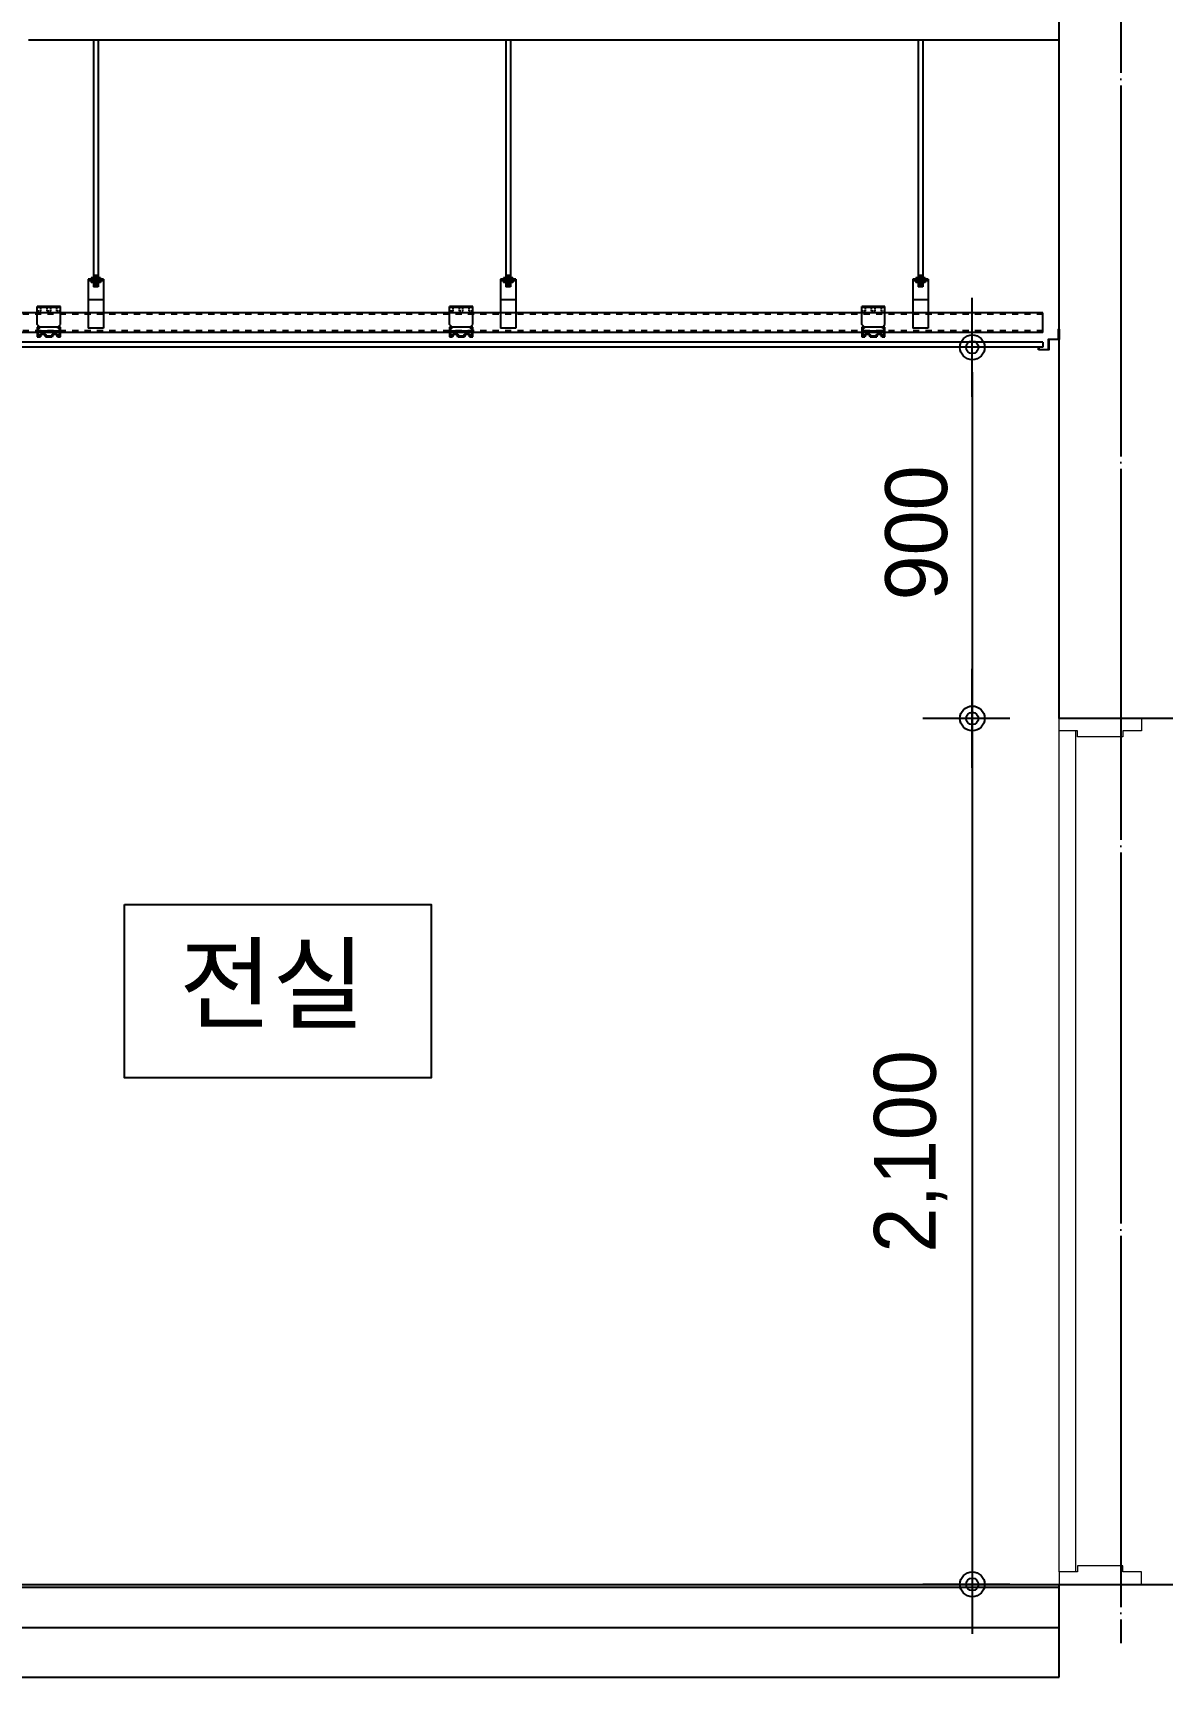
# Model space of a CAD drawing. Header units: millimetres. Extents: x 11948722 to 13111668, y -10771712 to -10232988.
# Drawn here: x 12143993 to 12146733, y -10576388 to -10572400 of the extents above; entities that cross this region are included whole.
import ezdxf
from ezdxf.enums import TextEntityAlignment as Align

# ---------------------------------------------------------------- set-up
doc = ezdxf.new("R2010")
doc.units = ezdxf.units.MM
doc.header["$LTSCALE"] = 150
doc.header["$MEASUREMENT"] = 0
doc.linetypes.add('CEN', pattern=[6.2, 6, -0.1, 0, -0.1])
doc.linetypes.add('HIDDEN', pattern=[2, 1, -1])
doc.layers.get('0').update_dxf_attribs({"linetype": 'CONTINUOUS'})
doc.layers.get('Defpoints').update_dxf_attribs({"color": 117, "linetype": 'CONTINUOUS'})
for name, color, linetype in [('4', 4, 'CONTINUOUS'), ('8', 8, 'CONTINUOUS'), ('A-중심선', 10, 'CEN'), ('CON-C', 2, 'CONTINUOUS'), ('ELE-06', 6, 'CONTINUOUS'), ('ELE-3', 7, 'CONTINUOUS'), ('ELE08', 8, 'CONTINUOUS'), ('FIN', 5, 'CONTINUOUS'), ('Xref-계단단면도$0$3 dim0', 7, 'CONTINUOUS'), ('Xref-계단단면도$0$TEX', 3, 'CONTINUOUS'), ('Xref-계단단면도$0$TEX-SYM', 3, 'CONTINUOUS')]:
    doc.layers.add(name, color=color, linetype=linetype)
doc.layers.add('Xref-계단단면도$0$A-DOR', color=4, linetype='CONTINUOUS', lineweight=0)
doc.styles.add('Xref-계단단면도$0$나눔고딕 Se', font='')
doc.styles.add('Xref-계단단면도$0$돋움', font='')
doc.styles.get('Xref-계단단면도$0$나눔고딕 Se').set_extended_font_data('Dotum')
doc.styles.get('Xref-계단단면도$0$돋움').set_extended_font_data('Dotum')
doc.dimstyles.new('Xref-계단단면도$0$A1-100', dxfattribs={"dimtxt": 3, "dimasz": 1, "dimexe": 2, "dimexo": 2, "dimgap": 1, "dimtad": 1, "dimdec": 0, "dimzin": 12, "dimdsep": 46, "dimlunit": 6, "dimtxsty": 'Xref-계단단면도$0$나눔고딕 Se', "dimblk1": 'Xref-계단단면도$0$DIMDOT', "dimblk2": 'Xref-계단단면도$0$DIMDOT', "dimsah": 1, "dimcen": -1, "dimdle": 2, "dimclrd": 256, "dimclre": 256, "dimclrt": 3, "dimadec": 0, "dimazin": 0, "dimtfac": 1, "dimtdec": 0, "dimtix": 1, "dimtmove": 2, "dimatfit": 3, "dimldrblk": 'Xref-계단단면도$0$DIMDOT', "dimfxl": 1, "dimtvp": 1, "dimtolj": 1, "dimtzin": 12, "dimlwd": -1, "dimlwe": -1, "dimarcsym": 0})

# ---------------------------------------------------------------- blocks, each defined once
blk = doc.blocks.new('Xref-계단단면도$0$DIMDOT')
at = {"color": 0}
blk.add_line((-2, 0), (2, 0), dxfattribs=at)
for radius in [0.5, 0.25]:
    blk.add_circle((0, 0), radius, dxfattribs=at)
blk = doc.blocks.new('*D125')
at = {"layer": 'Defpoints', "color": 0, "transparency": 16777216}
for p in [(12146483.2, -10574062.8), (12146272.1, -10576162.8), (12146483.2, -10576162.8)]:
    blk.add_point(p, dxfattribs=at)
at = {"layer": 'Xref-계단단면도$0$3 dim0', "transparency": 16777216}
for p, q in [((12146363.2, -10574062.8), (12146152.1, -10574062.8)), ((12146272.1, -10574122.8), (12146272.1, -10576102.8)), ((12146363.2, -10576162.8), (12146152.1, -10576162.8))]:
    blk.add_line(p, q, dxfattribs=at)
at = {"layer": 'Xref-계단단면도$0$3 dim0', "transparency": 16777216, "xscale": 60, "yscale": 60, "zscale": 60}
for p, rotation in [((12146272.1, -10574062.8), 90), ((12146272.1, -10576162.8), 270)]:
    blk.add_blockref('Xref-계단단면도$0$DIMDOT', p, dxfattribs=dict(at, rotation=rotation))
at = {"layer": 'Xref-계단단면도$0$3 dim0', "color": 3, "transparency": 16777216, "insert": (12146122.5, -10575112.8), "char_height": 150, "attachment_point": 5, "rotation": 90, "style": 'Xref-계단단면도$0$나눔고딕 Se'}
blk.add_mtext('\\A1;2,100', dxfattribs=at)
blk = doc.blocks.new('*D126')
at = {"layer": 'Defpoints', "color": 0, "transparency": 16777216}
for p in [(12146483.2, -10573162.8), (12146272.1, -10574062.8), (12146483.2, -10574062.8)]:
    blk.add_point(p, dxfattribs=at)
at = {"layer": 'Xref-계단단면도$0$3 dim0', "transparency": 16777216}
for p, q in [((12146363.2, -10573162.8), (12146152.1, -10573162.8)), ((12146272.1, -10573222.8), (12146272.1, -10574002.8)), ((12146363.2, -10574062.8), (12146152.1, -10574062.8))]:
    blk.add_line(p, q, dxfattribs=at)
at = {"layer": 'Xref-계단단면도$0$3 dim0', "transparency": 16777216, "xscale": 60, "yscale": 60, "zscale": 60}
for p, rotation in [((12146272.1, -10573162.8), 90), ((12146272.1, -10574062.8), 270)]:
    blk.add_blockref('Xref-계단단면도$0$DIMDOT', p, dxfattribs=dict(at, rotation=rotation))
at = {"layer": 'Xref-계단단면도$0$3 dim0', "color": 3, "transparency": 16777216, "insert": (12146137, -10573612.8), "char_height": 150, "attachment_point": 5, "rotation": 90, "style": 'Xref-계단단면도$0$나눔고딕 Se'}
blk.add_mtext('\\A1;900', dxfattribs=at)

msp = doc.modelspace()

# ---------------------------------------------------------------- linework, layer by layer
at = {"layer": '4', "ltscale": 0.1}
msp.add_lwpolyline([(12146432.6, -10573168.8), (12146432.6, -10573162.8), (12146433.6, -10573162.8), (12146433.6, -10573167.8), (12146456.6, -10573167.8), (12146456.6, -10573142.8), (12146481.6, -10573142.8), (12146481.6, -10573118.8), (12146482.6, -10573118.8), (12146482.6, -10573143.8), (12146457.6, -10573143.8), (12146457.6, -10573168.8), (12146432.6, -10573168.8)], dxfattribs=at)
at = {"layer": '8'}
for p, q in [((12144140.6, -10572417.8), (12144140.6, -10572994)), ((12144151.9, -10572417.8), (12144151.9, -10572994)), ((12145140.6, -10572417.8), (12145140.6, -10572994)), ((12145151.9, -10572417.8), (12145151.9, -10572994)), ((12146140.6, -10572417.8), (12146140.6, -10572994)), ((12146151.9, -10572417.8), (12146151.9, -10572994)), ((12144127.5, -10572997.8), (12144127.5, -10573116.5)), ((12144165, -10572997.8), (12144127.5, -10572997.8)), ((12144165, -10573001.5), (12144127.5, -10573001.5)), ((12144157.5, -10572994), (12144135, -10572994)), ((12144135, -10572994), (12144135, -10572997.8)), ((12144135, -10573001.5), (12144135, -10573005.3)), ((12144157.5, -10573005.3), (12144135, -10573005.3)), ((12144138.8, -10572994), (12144138.8, -10572997.8)), ((12144138.8, -10573001.5), (12144138.8, -10573005.3)), ((12144151.9, -10572989), (12144140.6, -10572989)), ((12144151.9, -10572991.5), (12144140.6, -10572991.5)), ((12144140.6, -10573005.3), (12144140.6, -10573016.5)), ((12144151.9, -10573006.5), (12144140.6, -10573006.5)), ((12144151.9, -10573009), (12144140.6, -10573009)), ((12144151.9, -10573011.5), (12144140.6, -10573011.5)), ((12144151.9, -10573014), (12144140.6, -10573014)), ((12144151.9, -10573014), (12144140.6, -10573014)), ((12144151.9, -10573005.3), (12144151.9, -10573016.5)), ((12144153.8, -10572994), (12144153.8, -10572997.8)), ((12144153.8, -10573001.5), (12144153.8, -10573005.3)), ((12144157.5, -10572994), (12144157.5, -10572997.8)), ((12144157.5, -10573001.5), (12144157.5, -10573005.3)), ((12144165, -10572997.8), (12144165, -10573116.5)), ((12145127.5, -10572997.8), (12145127.5, -10573116.5)), ((12145165, -10572997.8), (12145127.5, -10572997.8)), ((12145165, -10573001.5), (12145127.5, -10573001.5)), ((12145157.5, -10572994), (12145135, -10572994)), ((12145135, -10572994), (12145135, -10572997.8)), ((12145135, -10573001.5), (12145135, -10573005.3)), ((12145157.5, -10573005.3), (12145135, -10573005.3)), ((12145138.8, -10572994), (12145138.8, -10572997.8)), ((12145138.8, -10573001.5), (12145138.8, -10573005.3)), ((12145151.9, -10572989), (12145140.6, -10572989)), ((12145151.9, -10572991.5), (12145140.6, -10572991.5)), ((12145140.6, -10573005.3), (12145140.6, -10573016.5)), ((12145151.9, -10573006.5), (12145140.6, -10573006.5)), ((12145151.9, -10573009), (12145140.6, -10573009)), ((12145151.9, -10573011.5), (12145140.6, -10573011.5)), ((12145151.9, -10573014), (12145140.6, -10573014)), ((12145151.9, -10573014), (12145140.6, -10573014)), ((12145151.9, -10573005.3), (12145151.9, -10573016.5)), ((12145153.8, -10572994), (12145153.8, -10572997.8)), ((12145153.8, -10573001.5), (12145153.8, -10573005.3)), ((12145157.5, -10572994), (12145157.5, -10572997.8)), ((12145157.5, -10573001.5), (12145157.5, -10573005.3)), ((12145165, -10572997.8), (12145165, -10573116.5)), ((12146127.5, -10572997.8), (12146127.5, -10573116.5)), ((12146165, -10572997.8), (12146127.5, -10572997.8)), ((12146165, -10573001.5), (12146127.5, -10573001.5)), ((12146157.5, -10572994), (12146135, -10572994)), ((12146135, -10572994), (12146135, -10572997.8)), ((12146135, -10573001.5), (12146135, -10573005.3)), ((12146157.5, -10573005.3), (12146135, -10573005.3)), ((12146138.8, -10572994), (12146138.8, -10572997.8)), ((12146138.8, -10573001.5), (12146138.8, -10573005.3)), ((12146151.9, -10572989), (12146140.6, -10572989)), ((12146151.9, -10572991.5), (12146140.6, -10572991.5)), ((12146140.6, -10573005.3), (12146140.6, -10573016.5)), ((12146151.9, -10573006.5), (12146140.6, -10573006.5)), ((12146151.9, -10573009), (12146140.6, -10573009)), ((12146151.9, -10573011.5), (12146140.6, -10573011.5)), ((12146151.9, -10573014), (12146140.6, -10573014)), ((12146151.9, -10573014), (12146140.6, -10573014)), ((12146151.9, -10573005.3), (12146151.9, -10573016.5)), ((12146153.8, -10572994), (12146153.8, -10572997.8)), ((12146153.8, -10573001.5), (12146153.8, -10573005.3)), ((12146157.5, -10572994), (12146157.5, -10572997.8)), ((12146157.5, -10573001.5), (12146157.5, -10573005.3)), ((12146165, -10572997.8), (12146165, -10573116.5)), ((12144165, -10573047.8), (12144127.5, -10573047.8)), ((12144151.9, -10573016.5), (12144140.6, -10573016.5)), ((12145165, -10573047.8), (12145127.5, -10573047.8)), ((12145151.9, -10573016.5), (12145140.6, -10573016.5)), ((12146165, -10573047.8), (12146127.5, -10573047.8)), ((12146151.9, -10573016.5), (12146140.6, -10573016.5)), ((12144060.3, -10573064), (12144004, -10573064)), ((12144004, -10573107.8), (12144004, -10573064)), ((12144060.3, -10573066.5), (12144004, -10573066.5)), ((12144007.6, -10573075.3), (12144004, -10573075.3)), ((12144012.8, -10573075.3), (12144009, -10573075.3)), ((12144012.8, -10573069.4), (12144012.8, -10573064)), ((12144012.8, -10573075.3), (12144012.8, -10573071.1)), ((12144027.8, -10573069.4), (12144027.8, -10573064)), ((12144027.8, -10573075.3), (12144027.8, -10573071.1)), ((12144031.8, -10573075.3), (12144027.8, -10573075.3)), ((12144036.5, -10573075.3), (12144033.5, -10573075.3)), ((12144036.5, -10573069.4), (12144036.5, -10573064)), ((12144036.5, -10573075.3), (12144036.5, -10573071.1)), ((12144051.5, -10573069.4), (12144051.5, -10573064)), ((12144051.5, -10573075.3), (12144051.5, -10573071.1)), ((12144054.5, -10573075.3), (12144051.5, -10573075.3)), ((12144060.3, -10573075.3), (12144056.6, -10573075.3)), ((12144060.3, -10573107.8), (12144060.3, -10573064)), ((12145060.3, -10573064), (12145004, -10573064)), ((12145004, -10573107.8), (12145004, -10573064)), ((12145060.3, -10573066.5), (12145004, -10573066.5)), ((12145007.6, -10573075.3), (12145004, -10573075.3)), ((12145012.8, -10573075.3), (12145009, -10573075.3)), ((12145012.8, -10573069.4), (12145012.8, -10573064)), ((12145012.8, -10573075.3), (12145012.8, -10573071.1)), ((12145027.8, -10573069.4), (12145027.8, -10573064)), ((12145027.8, -10573075.3), (12145027.8, -10573071.1)), ((12145031.8, -10573075.3), (12145027.8, -10573075.3)), ((12145036.5, -10573075.3), (12145033.5, -10573075.3)), ((12145036.5, -10573069.4), (12145036.5, -10573064)), ((12145036.5, -10573075.3), (12145036.5, -10573071.1)), ((12145051.5, -10573069.4), (12145051.5, -10573064)), ((12145051.5, -10573075.3), (12145051.5, -10573071.1)), ((12145054.5, -10573075.3), (12145051.5, -10573075.3)), ((12145060.3, -10573075.3), (12145056.6, -10573075.3)), ((12145060.3, -10573107.8), (12145060.3, -10573064)), ((12146060.3, -10573064), (12146004, -10573064)), ((12146004, -10573107.8), (12146004, -10573064)), ((12146060.3, -10573066.5), (12146004, -10573066.5)), ((12146007.6, -10573075.3), (12146004, -10573075.3)), ((12146012.8, -10573075.3), (12146009, -10573075.3)), ((12146012.8, -10573069.4), (12146012.8, -10573064)), ((12146012.8, -10573075.3), (12146012.8, -10573071.1)), ((12146027.8, -10573069.4), (12146027.8, -10573064)), ((12146027.8, -10573075.3), (12146027.8, -10573071.1)), ((12146031.8, -10573075.3), (12146027.8, -10573075.3)), ((12146036.5, -10573075.3), (12146033.5, -10573075.3)), ((12146036.5, -10573069.4), (12146036.5, -10573064)), ((12146036.5, -10573075.3), (12146036.5, -10573071.1)), ((12146051.5, -10573069.4), (12146051.5, -10573064)), ((12146051.5, -10573075.3), (12146051.5, -10573071.1)), ((12146054.5, -10573075.3), (12146051.5, -10573075.3)), ((12146060.3, -10573075.3), (12146056.6, -10573075.3)), ((12146060.3, -10573107.8), (12146060.3, -10573064)), ((12144010.3, -10573114), (12144004, -10573107.8)), ((12144004, -10573114), (12144004, -10573137.8)), ((12144010.3, -10573114), (12144004, -10573114)), ((12144006.5, -10573116.5), (12144006.5, -10573135.3)), ((12144010.3, -10573116.5), (12144006.5, -10573116.5)), ((12144057.8, -10573124), (12144006.5, -10573124)), ((12144006.5, -10573135.3), (12144009.4, -10573135.3)), ((12144054, -10573114), (12144010.3, -10573114)), ((12144010.3, -10573116.5), (12144010.3, -10573114)), ((12144026.1, -10573135.3), (12144038.1, -10573135.3)), ((12144054, -10573114), (12144060.3, -10573107.8)), ((12144060.3, -10573114), (12144054, -10573114)), ((12144054, -10573116.5), (12144054, -10573114)), ((12144057.8, -10573116.5), (12144054, -10573116.5)), ((12144054.9, -10573135.3), (12144057.8, -10573135.3)), ((12144057.8, -10573135.3), (12144057.8, -10573116.5)), ((12144060.3, -10573137.8), (12144060.3, -10573114)), ((12144165, -10573116.5), (12144127.5, -10573116.5)), ((12145010.3, -10573114), (12145004, -10573107.8)), ((12145004, -10573114), (12145004, -10573137.8)), ((12145010.3, -10573114), (12145004, -10573114)), ((12145006.5, -10573116.5), (12145006.5, -10573135.3)), ((12145010.3, -10573116.5), (12145006.5, -10573116.5)), ((12145057.8, -10573124), (12145006.5, -10573124)), ((12145006.5, -10573135.3), (12145009.4, -10573135.3)), ((12145054, -10573114), (12145010.3, -10573114)), ((12145010.3, -10573116.5), (12145010.3, -10573114)), ((12145026.1, -10573135.3), (12145038.1, -10573135.3)), ((12145054, -10573114), (12145060.3, -10573107.8)), ((12145054, -10573116.5), (12145054, -10573114)), ((12145060.3, -10573114), (12145054, -10573114)), ((12145057.8, -10573116.5), (12145054, -10573116.5)), ((12145054.9, -10573135.3), (12145057.8, -10573135.3)), ((12145057.8, -10573135.3), (12145057.8, -10573116.5)), ((12145060.3, -10573137.8), (12145060.3, -10573114)), ((12145165, -10573116.5), (12145127.5, -10573116.5)), ((12146010.3, -10573114), (12146004, -10573107.8)), ((12146004, -10573114), (12146004, -10573137.8)), ((12146010.3, -10573114), (12146004, -10573114)), ((12146006.5, -10573116.5), (12146006.5, -10573135.3)), ((12146010.3, -10573116.5), (12146006.5, -10573116.5)), ((12146057.8, -10573124), (12146006.5, -10573124)), ((12146006.5, -10573135.3), (12146009.4, -10573135.3)), ((12146054, -10573114), (12146010.3, -10573114)), ((12146010.3, -10573116.5), (12146010.3, -10573114)), ((12146026.1, -10573135.3), (12146038.1, -10573135.3)), ((12146054, -10573114), (12146060.3, -10573107.8)), ((12146054, -10573116.5), (12146054, -10573114)), ((12146060.3, -10573114), (12146054, -10573114)), ((12146057.8, -10573116.5), (12146054, -10573116.5)), ((12146054.9, -10573135.3), (12146057.8, -10573135.3)), ((12146057.8, -10573135.3), (12146057.8, -10573116.5)), ((12146060.3, -10573137.8), (12146060.3, -10573114)), ((12146165, -10573116.5), (12146127.5, -10573116.5)), ((12144004, -10573137.8), (12144011.5, -10573137.8)), ((12144024, -10573137.8), (12144040.3, -10573137.8)), ((12144052.8, -10573137.8), (12144060.3, -10573137.8)), ((12145004, -10573137.8), (12145011.5, -10573137.8)), ((12145024, -10573137.8), (12145040.3, -10573137.8)), ((12145052.8, -10573137.8), (12145060.3, -10573137.8)), ((12146004, -10573137.8), (12146011.5, -10573137.8)), ((12146024, -10573137.8), (12146040.3, -10573137.8)), ((12146052.8, -10573137.8), (12146060.3, -10573137.8))]:
    msp.add_line(p, q, dxfattribs=at)
at = {"layer": '8', "linetype": 'HIDDEN', "ltscale": 0.1}
for p, q in [((12146443.6, -10573082.8), (12142921.6, -10573082.8)), ((12146443.6, -10573122.8), (12142921.6, -10573122.8))]:
    msp.add_line(p, q, dxfattribs=at)
at = {"layer": '8'}
for centre, radius, start, end in [((12144017.8, -10573137.8), 8.75, 16.6015, 163.3985), ((12144017.8, -10573137.8), 6.25, 0, 180), ((12144046.5, -10573137.8), 8.75, 16.6015, 163.3985), ((12144046.5, -10573137.8), 6.25, 0, 180), ((12145017.8, -10573137.8), 8.75, 16.6015, 163.3985), ((12145017.8, -10573137.8), 6.25, 0, 180), ((12145046.5, -10573137.8), 8.75, 16.6015, 163.3985), ((12145046.5, -10573137.8), 6.25, 0, 180), ((12146017.8, -10573137.8), 8.75, 16.6015, 163.3985), ((12146017.8, -10573137.8), 6.25, 0, 180), ((12146046.5, -10573137.8), 8.75, 16.6015, 163.3985), ((12146046.5, -10573137.8), 6.25, 0, 180)]:
    msp.add_arc(centre, radius, start, end, dxfattribs=at)
at = {"layer": 'A-중심선'}
msp.add_line((12146632.6, -10528812.8), (12146632.6, -10576305.8), dxfattribs=at)
at = {"layer": 'A-중심선', "linetype": 'ByBlock', "ltscale": 0.5}
msp.add_line((12132537.3, -10576162.8), (12150163.3, -10576162.8), dxfattribs=at)
at = {"layer": 'CON-C', "ltscale": 1200}
for p, q in [((12146482.6, -10576387.8), (12146482.6, -10576162.8)), ((12146482.6, -10576162.8), (12146782.6, -10576162.8)), ((12142882.6, -10576387.8), (12146482.6, -10576387.8))]:
    msp.add_line(p, q, dxfattribs=at)
at = {"layer": 'CON-C', "ltscale": 1200, "flags": 128}
msp.add_lwpolyline([(12146782.6, -10566162.8), (12146782.6, -10574062.8), (12146482.6, -10574062.8), (12146482.6, -10566352.8), (12142882.6, -10566352.8), (12142882.6, -10570362.8)], dxfattribs=at)
at = {"layer": 'ELE-06'}
msp.add_line((12142882.6, -10576162.8), (12146482.6, -10576162.8), dxfattribs=at)
at = {"layer": 'ELE-3'}
msp.add_line((12146482.6, -10572417.8), (12143982.6, -10572417.8), dxfattribs=at)
at = {"layer": 'ELE08'}
for p, q in [((12142882.6, -10576169.8), (12146482.6, -10576169.8)), ((12142882.6, -10576267.8), (12146482.6, -10576267.8))]:
    msp.add_line(p, q, dxfattribs=at)
at = {"layer": 'FIN', "color": 8}
for p, q in [((12146443.6, -10573079), (12142921.6, -10573079)), ((12146443.6, -10573126.5), (12146443.6, -10573079)), ((12146443.6, -10573126.5), (12142921.6, -10573126.5))]:
    msp.add_line(p, q, dxfattribs=at)
at = {"layer": 'FIN', "color": 150}
for p, q in [((12146443.6, -10573150.3), (12142921.6, -10573150.3)), ((12146443.6, -10573162.8), (12142921.6, -10573162.8))]:
    msp.add_line(p, q, dxfattribs=at)
at = {"layer": 'FIN', "color": 150, "flags": 128}
msp.add_lwpolyline([(12146443.6, -10573150.3), (12146443.6, -10573162.8)], dxfattribs=at)
at = {"layer": 'Xref-계단단면도$0$A-DOR'}
for points in [[(12146482.6, -10574062.8), (12146682.6, -10574062.8), (12146682.6, -10574092.8), (12146637.6, -10574092.8), (12146637.6, -10574107.8), (12146527.6, -10574107.8), (12146527.6, -10574092.8), (12146482.6, -10574092.8)], [(12146482.6, -10576162.8), (12146682.6, -10576162.8), (12146682.6, -10576132.8), (12146637.6, -10576132.8), (12146637.6, -10576117.8), (12146527.6, -10576117.8), (12146527.6, -10576132.8), (12146482.6, -10576132.8)]]:
    msp.add_lwpolyline(points, close=True, dxfattribs=at)
for points in [[(12146482.6, -10576132.8), (12146482.6, -10574092.8)], [(12146522.6, -10574092.8), (12146522.6, -10576132.8)]]:
    msp.add_lwpolyline(points, dxfattribs=at)
at = {"layer": 'Xref-계단단면도$0$TEX-SYM'}
msp.add_lwpolyline([(12144215.4, -10574514.1), (12144959.8, -10574514.1), (12144959.8, -10574934.1), (12144215.4, -10574934.1)], close=True, dxfattribs=at)

# ---------------------------------------------------------------- texts
at = {"layer": 'Xref-계단단면도$0$TEX', "style": 'Xref-계단단면도$0$돋움'}
msp.add_text('전실', height=180, dxfattribs=at).set_placement((12144348.2, -10574706.1), align=Align.MIDDLE_LEFT)

# ---------------------------------------------------------------- dimensions: what is measured, and where the dimension line sits
at = {"layer": 'Xref-계단단면도$0$3 dim0'}
for base, p1, p2, picture, middle in [((12146272.1, -10574062.8), (12146483.2, -10573162.8), (12146483.2, -10574062.8), '*D126', (12146137, -10573612.8)), ((12146272.1, -10576162.8), (12146483.2, -10574062.8), (12146483.2, -10576162.8), '*D125', (12146122.5, -10575112.8))]:
    dim = msp.add_linear_dim(base=base, p1=p1, p2=p2, angle=270, dimstyle='Xref-계단단면도$0$A1-100', override={"dimscale": 60, "dimtxt": 2.5}, dxfattribs=at)
    dim.commit()
    dim.dimension.update_dxf_attribs({"geometry": picture, "text_midpoint": middle})

doc.saveas('drawing.dxf')
